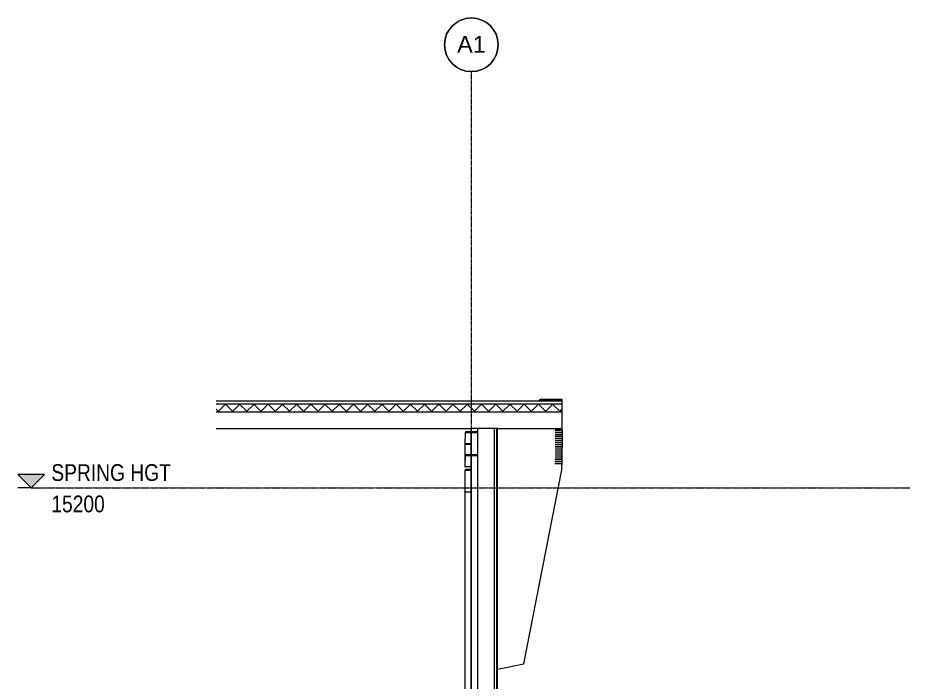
# Model space of a CAD drawing. Header units: millimetres. Extents: x 900982 to 1200730, y -305 to 27743.
# Drawn here: x 1175579 to 1188885, y 12307 to 22204 of the extents above; entities that cross this region are included whole.
import ezdxf

# ---------------------------------------------------------------- set-up
doc = ezdxf.new("R2010")
doc.units = ezdxf.units.MM
doc.linetypes.add('AEC_Center', pattern=[24, 12, -4, 4, -4])
doc.linetypes.add('Grid Line', pattern=[21, 12, -3, 3, -3])
for name, color, linetype, lineweight in [('A-FLOR-LEVL', 51, 'Continuous', 5), ('A-ROOF', 132, 'Continuous', 5), ('A-ROOF-PATT', 132, 'Continuous', 15), ('A-WALL', 113, 'Continuous', 5), ('A-WALL-PATT', 111, 'Continuous', 13), ('S-BEAM', 12, 'Continuous', 5), ('S-GRID', 1, 'Continuous', 5), ('S-GRID-IDEN', 1, 'Continuous', 5)]:
    doc.layers.add(name, color=color, linetype=linetype, lineweight=lineweight)
doc.styles.add('Arial Narrow_2', font='ARIALN.TTF', dxfattribs={"height": 250})
doc.styles.add('Arial_2', font='arial.ttf', dxfattribs={"height": 250})

# ---------------------------------------------------------------- blocks, each defined once
blk = doc.blocks.new('Structural Framing 21 - Structural Framing 1-750478-SECTION - GRIDS 3A')
at = {"layer": 'S-BEAM'}
for p, q in [((1024534, 15856), (1024535, 16028)), ((1024530, 15511), (1024531, 15855)), ((1024534, 15866), (1024531, 15866)), ((1024531, 15866), (1024531, 15855)), ((1024531, 15855), (1024605, 15855)), ((1024534, 15856), (1024534, 15866)), ((1024605, 15856), (1024534, 15856)), ((1024534, 15515), (1024535, 15684)), ((1024530, 15144), (1024531, 15465)), ((1024605, 15476), (1024531, 15476)), ((1024531, 15476), (1024531, 15465)), ((1024531, 15465), (1024616, 15465)), ((1024534, 15515), (1024534, 15525)), ((1024616, 15515), (1024534, 15515)), ((1024530, 15154), (1024530, 15144)), ((1024530, 15144), (1024615, 15144)), ((1024530, 7732), (1024530, 15144)), ((1024708, 7595), (1024708, 7590))]:
    blk.add_line(p, q, dxfattribs=at)
at = {"layer": 'S-BEAM', "lineweight": 15}
for p, q in [((1024706, 16038), (1024535, 16038)), ((1024535, 16038), (1024535, 16028)), ((1024535, 16028), (1024606, 16028)), ((1024617, 16017), (1024617, 15706)), ((1024624, 15706), (1024624, 16017)), ((1024635, 16028), (1024706, 16028)), ((1024706, 16028), (1024706, 16038)), ((1024606, 15694), (1024535, 15694)), ((1024535, 15694), (1024535, 15684)), ((1024535, 15684), (1024616, 15684)), ((1024617, 15684), (1024706, 15684)), ((1024706, 15694), (1024635, 15694)), ((1024706, 15684), (1024706, 15694))]:
    blk.add_line(p, q, dxfattribs=at)
at = {"layer": 'S-BEAM', "lineweight": 15, "flags": 128}
for points in [[(1024606, 16028), (1024608, 16028), (1024611, 16027), (1024613, 16026), (1024615, 16024), (1024616, 16022), (1024617, 16019), (1024617, 16017)], [(1024624, 16019), (1024625, 16022), (1024626, 16024), (1024628, 16026), (1024630, 16027), (1024633, 16028), (1024635, 16028)], [(1024617, 15706), (1024617, 15703), (1024616, 15701), (1024615, 15699), (1024613, 15697), (1024611, 15695), (1024608, 15695), (1024606, 15694)], [(1024635, 15694), (1024633, 15695), (1024630, 15695), (1024628, 15697), (1024626, 15699), (1024625, 15701), (1024624, 15703), (1024624, 15706)]]:
    blk.add_lwpolyline(points, dxfattribs=at)
at = {"layer": 'S-BEAM'}
for centre, start_param, end_param in [((1024605, 15845), 3.40685, 4.715846), ((1024605, 15844), 3.279843, 4.715846), ((1024605, 15487), 1.574254, 3.008658)]:
    blk.add_ellipse(centre, major_axis=(-11.4, 0), ratio=0.996195, start_param=start_param, end_param=end_param, dxfattribs=at)
blk = doc.blocks.new('Roof Gutters3 - Roof Gutters-1885272-SECTION - GRIDS 3A')
at = {"layer": 'A-ROOF-PATT', "lineweight": 5}
h = blk.add_hatch(dxfattribs=at)
h.set_pattern_fill('FP_103', color=256, style=0, pattern_type=2)
h.set_pattern_definition([(180, (1025979.367, 16857.045), (-0.2834, -29.023), [])])
h.paths.add_polyline_path([(1025643, 16496), (1025654, 16496), (1025654, 16513), (1025643, 16513), (1025643, 16496)])
h = blk.add_hatch(dxfattribs=at)
h.set_pattern_fill('FP_102', color=256, style=0, pattern_type=2)
h.set_pattern_definition([(196.673, (1025952.65, 16945.554), (-0.2831, -29.0224), [])])
h.paths.add_polyline_path([(1025654, 16496), (1025671, 16496), (1025671, 16519), (1025654, 16513), (1025654, 16496)])
h = blk.add_hatch(dxfattribs=at)
h.set_pattern_fill('FP_101', color=256, style=0, pattern_type=2)
h.set_pattern_definition([(179.027, (1025979.367, 16857.045), (-0.2836, -29.0224), [])])
h.paths.add_polyline_path([(1025671, 16496), (1025976, 16496), (1025976, 16513), (1025671, 16519), (1025671, 16496)])
h = blk.add_hatch(dxfattribs=at)
h.set_pattern_fill('FP_99', color=256, style=0, pattern_type=2)
h.set_pattern_definition([(180, (1025979.4, 16405.703), (-0.2834, -29.023), [])])
h.paths.add_polyline_path([(1025871, 15543), (1025974, 15543), (1025979, 16059), (1025876, 16059)])
h = blk.add_hatch(dxfattribs=at)
h.set_pattern_fill('FP_100', color=256, style=0, pattern_type=2)
h.set_pattern_definition([(90, (1025978.847, 16803.914), (-0.28451, 2e-17), [])])
h.paths.add_polyline_path([(1025976, 16062), (1025976, 16062), (1025976, 16084)])
at = {"layer": 'A-ROOF', "lineweight": 18}
for p, q in [((1025671, 16522), (1025643, 16513)), ((1025643, 16513), (1025654, 16513)), ((1025654, 16513), (1025671, 16519)), ((1025979, 16516), (1025671, 16522)), ((1025671, 16519), (1025976, 16513)), ((1025979, 16059), (1025979, 16516)), ((1025976, 16062), (1025876, 16062)), ((1025876, 16059), (1025979, 16059))]:
    blk.add_line(p, q, dxfattribs=at)
at = {"layer": 'A-ROOF'}
for p, q in [((1025643, 16496), (1025643, 16513)), ((1025654, 16496), (1025654, 16513)), ((1025671, 16496), (1025671, 16519)), ((1025976, 16513), (1025976, 16496)), ((1025979, 16059), (1025974, 15543))]:
    blk.add_line(p, q, dxfattribs=at)
blk = doc.blocks.new('Level - A1-101025-SECTION - GRIDS 3A')
at = {"layer": 'A-FLOR-LEVL'}
blk.add_hatch(color=256, dxfattribs=at).paths.add_polyline_path([(1018062, 5200), (1018262, 5400), (1017862, 5400)])
for p, q in [((1017862, 5400), (1018062, 5200)), ((1018262, 5400), (1017862, 5400)), ((1018262, 5400), (1018062, 5200)), ((1018062, 5200), (1017862, 5200)), ((1018062, 5200), (1018262, 5200))]:
    blk.add_line(p, q, dxfattribs=at)
blk = doc.blocks.new('Grid - A1-203820-SECTION - GRIDS 3A')
at = {"layer": 'S-GRID-IDEN'}
blk.add_circle((1024625, 21804), 400, dxfattribs=at)
for start, end in [(0, 180), (180, 360)]:
    blk.add_arc((1024625, 21804), 400, start, end, dxfattribs=at)

msp = doc.modelspace()

# ---------------------------------------------------------------- hatches: boundary and pattern name
at = {"layer": 'A-ROOF-PATT', "lineweight": 5}
h = msp.add_hatch(dxfattribs=at)
h.set_pattern_fill('FP_96', color=256, angle=225, style=0, pattern_type=2)
h.set_pattern_definition([(45.001, (1184190.88, 8812.7), (-106.0679, 106.0642), []), (135.001, (1184190.88, 8812.7), (-106.0642, -106.0679), [])])
h.paths.add_polyline_path([(1178538, 16335), (1183693, 16335), (1183693, 16456), (1178538, 16456)])
at = {"layer": 'A-WALL-PATT', "lineweight": 5}
h = msp.add_hatch(dxfattribs=at)
h.set_pattern_fill('FP_97', color=256, style=0, pattern_type=2)
h.set_pattern_definition([(0, (1184190.88, 8812.7), (406.4, 101.6), [33.528, -271.272, 33.528, -271.272, -1625.6]), (0, (1184190.88, 8812.7), (406.4, 101.6), [-609.6, 33.528, -576.072, 33.528, -271.272, -711.2]), (0, (1184190.88, 8812.7), (406.4, 101.6), [-1524, 33.528, -169.672, 33.528, -474.472]), (120, (1184343.28, 8863.5), (-291.1882, 301.1527), [33.528, -271.272, 33.528, -271.272, -1625.6]), (120, (1184343.28, 8863.5), (-291.1882, 301.1527), [-609.6, 33.528, -576.072, 33.528, -271.272, -711.2]), (120, (1184343.28, 8863.5), (-291.1882, 301.1527), [-1524, 33.528, -169.672, 33.528, -474.472]), (240, (1184394.08, 9066.7), (-115.2118, -402.7527), [33.528, -271.272, 33.528, -1896.872]), (240, (1184394.08, 9066.7), (-115.2118, -402.7527), [-338.328, -271.272, 33.528, -576.072, -1016]), (240, (1184394.08, 9066.7), (-115.2118, -402.7527), [-1219.2, 33.528, -271.272, 33.528, -677.672]), (240, (1184394.08, 9066.7), (-115.2118, -402.7527), [-1557.528, -169.672, 33.528, -474.472])])
h.paths.add_polyline_path([(1182346, 7600), (1182346, 16084), (1182334, 16084), (1182334, 7600)])

# ---------------------------------------------------------------- linework, layer by layer
at = {"layer": 'A-FLOR-LEVL', "linetype": 'AEC_Center'}
msp.add_line((1175979, 15200), (1188885, 15200), dxfattribs=at)
at = {"layer": 'A-ROOF', "lineweight": 18}
for p, q in [((1183693, 16496), (1178538, 16496)), ((1178538, 16084), (1182334, 16084)), ((1182732, 16084), (1183693, 16084))]:
    msp.add_line(p, q, dxfattribs=at)
at = {"layer": 'A-ROOF'}
for p, q in [((1178538, 16456), (1183693, 16456)), ((1178538, 16335), (1183693, 16335))]:
    msp.add_line(p, q, dxfattribs=at)
at = {"layer": 'A-WALL', "lineweight": 15}
for p, q in [((1182334, 16084), (1182334, 7600)), ((1182732, 7600), (1182732, 16084))]:
    msp.add_line(p, q, dxfattribs=at)
at = {"layer": 'A-WALL'}
for p, q in [((1182732, 16084), (1182334, 16084)), ((1182334, 16084), (1182334, 16038)), ((1182346, 16026), (1182346, 16084)), ((1182346, 7600), (1182346, 16026)), ((1182438, 7600), (1182438, 16084)), ((1182688, 7600), (1182688, 16084)), ((1182723, 7600), (1182723, 16084)), ((1183693, 15469), (1183693, 15669)), ((1182332, 15502), (1182332, 15482)), ((1183126, 12582), (1183693, 15469)), ((1182732, 12502), (1183126, 12582))]:
    msp.add_line(p, q, dxfattribs=at)
at = {"layer": 'S-GRID', "linetype": 'Grid Line'}
msp.add_line((1182342, 3089), (1182342, 21404), dxfattribs=at)

# ---------------------------------------------------------------- block references
at = {"layer": 'A-FLOR-LEVL'}
msp.add_blockref('Level - A1-101025-SECTION - GRIDS 3A', (157717, 10000), dxfattribs=at)
at = {"layer": 'A-ROOF'}
msp.add_blockref('Roof Gutters3 - Roof Gutters-1885272-SECTION - GRIDS 3A', (157717, 0), dxfattribs=at)
at = {"layer": 'S-BEAM'}
msp.add_blockref('Structural Framing 21 - Structural Framing 1-750478-SECTION - GRIDS 3A', (157717, 0), dxfattribs=at)
at = {"layer": 'S-GRID-IDEN'}
msp.add_blockref('Grid - A1-203820-SECTION - GRIDS 3A', (157717, 0), dxfattribs=at)

# ---------------------------------------------------------------- texts
at = {"layer": 'A-FLOR-LEVL', "char_height": 250, "attachment_point": 1, "style": 'Arial Narrow_2'}
for s, insert, width in [('SPRING HGT', (1176079, 15555), 2164.56), ('15200', (1176079, 15088), 962.02)]:
    msp.add_mtext(s, dxfattribs=dict(at, insert=insert, width=width))
at = {"layer": 'S-GRID-IDEN', "insert": (1182130, 21935), "char_height": 250, "width": 513.08, "attachment_point": 1, "style": 'Arial_2'}
msp.add_mtext('A1', dxfattribs=at)

doc.saveas('drawing.dxf')
